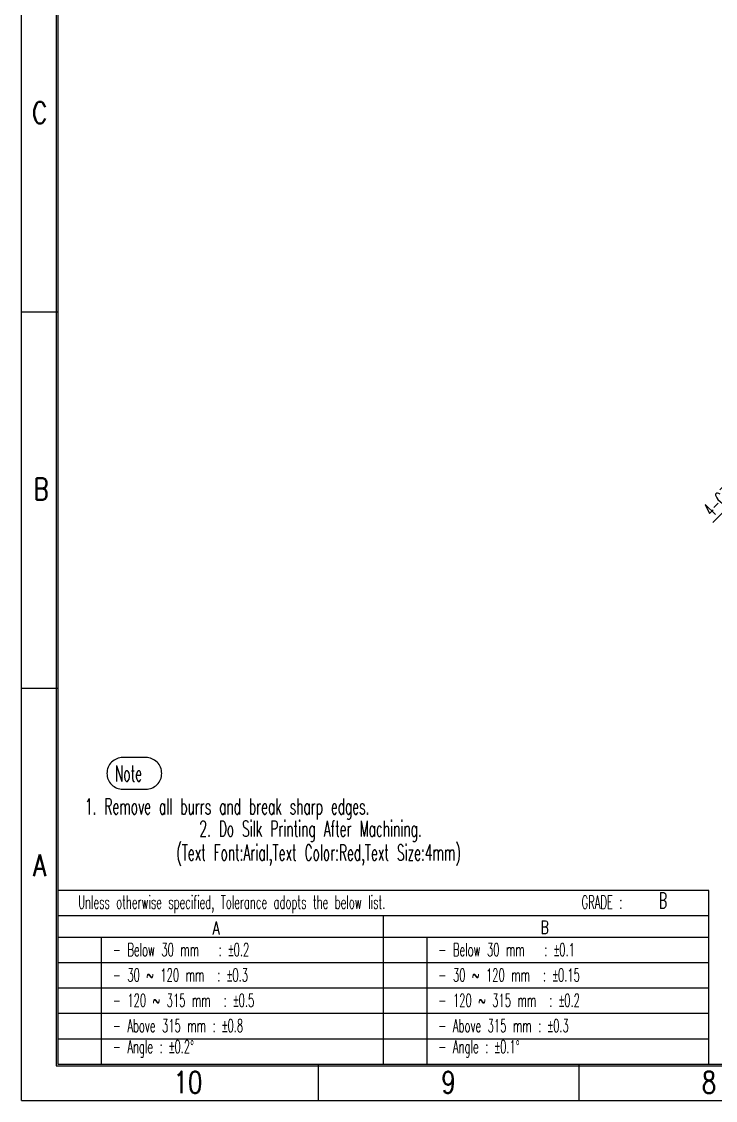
# Model space of a CAD drawing. Header units: millimetres. Extents: x -185 to 185, y -135 to 135.
# Drawn here: x -185 to -89.1, y -135 to 14.1 of the extents above; entities that cross this region are included whole.
import ezdxf

# ---------------------------------------------------------------- set-up
doc = ezdxf.new("R2010")
doc.units = ezdxf.units.MM
doc.layers.add('1', color=7, linetype='Continuous')
doc.styles.add('CONVERTER_11', font='txt.shx', dxfattribs={"width": 0.7})
doc.styles.add('CONVERTER_12', font='txt.shx', dxfattribs={"width": 0.56})
doc.styles.add('CONVERTER_14', font='simplex.shx', dxfattribs={"width": 0.77})

# ---------------------------------------------------------------- blocks, each defined once
blk = doc.blocks.new('*D27')
at = {"layer": '1', "color": 5, "linetype": 'Continuous'}
blk.add_line((-118.22, -66.67), (-134.21, -82.66), dxfattribs=at)
at = {"layer": '1', "color": 5}
blk.add_solid([(-120.24, -69.31), (-120.86, -68.7), (-118.22, -66.67)], dxfattribs=at)
at = {"layer": '1', "color": 4, "insert": (-135.38, -82.77), "char_height": 3, "attachment_point": 7, "rotation": 45, "line_spacing_factor": 0.60024, "style": 'CONVERTER_12'}
blk.add_mtext('\\C4; 4-C\\C4;3.5', dxfattribs=at)
blk = doc.blocks.new('Front1', base_point=(-59.89, 106.5))
at = {"layer": '1'}
blk.add_blockref('*D27', (0, 0), dxfattribs=at)
blk = doc.blocks.new('_tb_frame_AN-A3', base_point=(-185, -135))
at = {"color": 7, "linetype": 'Continuous'}
for p, q in [((-185, -135), (-185, 135)), ((-180.2, 130.2), (-180.2, -130.2)), ((-180, 130), (-180, -130)), ((-185, -26), (-180, -26)), ((-185, -78), (-180, -78)), ((-180.2, -130.2), (180.2, -130.2)), ((-180, -130), (122, -130)), ((-144, -130), (-144, -135)), ((-108, -130), (-108, -135)), ((-185, -135), (185, -135))]:
    blk.add_line(p, q, dxfattribs=at)
at = {"layer": '1', "color": 7, "linetype": 'Continuous'}
for p, q in [((-90, -106), (-180, -106)), ((-90, -130), (-90, -106)), ((-90, -109.5), (-180, -109.5)), ((-90, -109.5), (-180, -109.5)), ((-135, -130), (-135, -109.5)), ((-90, -112.5), (-180, -112.5)), ((-174, -112.5), (-174, -130)), ((-129, -112.5), (-129, -130)), ((-90, -116), (-180, -116)), ((-90, -119.5), (-180, -119.5)), ((-90, -123), (-180, -123)), ((-180, -126.5), (-90, -126.5))]:
    blk.add_line(p, q, dxfattribs=at)
at = {"layer": '1', "color": 4}
blk.add_lwpolyline([(-171, -92), (-167.83, -92, 0.414214), (-165.63, -89.8), (-165.63, -89.8, 0.414214), (-167.83, -87.6), (-171, -87.6, 0.414214), (-173.2, -89.8), (-173.2, -89.8, 0.414214)], format="xyb", close=True, dxfattribs=at)
at = {"color": 7, "char_height": 3, "line_spacing_factor": 0.60024, "style": 'CONVERTER_14'}
for s, insert, attachment_point in [('C', (-182.5, 0), 8), ('B', (-182.3, -52), 8), ('A', (-182.5, -104), 8), ('10', (-162, -132.5), 5), ('9', (-126, -132.5), 5), ('8', (-90, -132.5), 5)]:
    blk.add_mtext(s, dxfattribs=dict(at, insert=insert, attachment_point=attachment_point))
at = {"layer": '1', "color": 4, "style": 'CONVERTER_12', "width": 0.56}
for s, p in [('Note', (-172.1, -90.9)), ('1. Remove all burrs and break sharp edges.', (-176.24, -95.46)), ('B', (-96.93, -108.46))]:
    blk.add_text(s, height=2.2, dxfattribs=at).set_placement(p)
at = {"layer": '1', "color": 7}
for s, style, width, p in [('Unless otherwise specified, Tolerance adopts the below list.', 'CONVERTER_12', 0.56, (-177.18, -108.5)), ('GRADE : ', 'CONVERTER_12', 0.56, (-107.6, -108.5)), ('A', 'CONVERTER_11', 0.7, (-158.61, -112.07)), ('B', 'CONVERTER_11', 0.7, (-113.28, -111.96))]:
    blk.add_text(s, height=1.8, dxfattribs=dict(at, style=style, width=width)).set_placement(p)
at = {"layer": '1', "color": 4, "insert": (-145.06, -99.46), "char_height": 2.2, "attachment_point": 5, "line_spacing_factor": 0.90036, "style": 'CONVERTER_12'}
blk.add_mtext('2. Do Silk Printing After Machining.\\P  (Text Font:Arial,Text Color:Red,Text Size:4mm)', dxfattribs=at)
at = {"layer": '1', "color": 7, "char_height": 1.8, "attachment_point": 7, "line_spacing_factor": 1.20048, "style": 'CONVERTER_12'}
for s, insert in [('- Below 30 mm   : {\\Fgdt;`}0.2', (-172.4, -115.07)), ('- Below 30 mm   : {\\Fgdt;`}0.1', (-127.4, -115.07)), ('- 30 ~ 120 mm  : {\\Fgdt;`}0.3', (-172.4, -118.57)), ('- 30 ~ 120 mm  : {\\Fgdt;`}0.15', (-127.4, -118.57)), ('- 120 ~ 315 mm  : {\\Fgdt;`}0.5', (-172.4, -122.07)), ('- 120 ~ 315 mm  : {\\Fgdt;`}0.2', (-127.4, -122.07)), ('- Above 315 mm : {\\Fgdt;`}0.8', (-172.4, -125.57)), ('- Above 315 mm : {\\Fgdt;`}0.3', (-127.4, -125.57)), ('- Angle : {\\Fgdt;`}0.2{\\Fgdt;~}', (-172.4, -129.07)), ('- Angle : {\\Fgdt;`}0.1{\\Fgdt;~}', (-127.4, -129.07))]:
    blk.add_mtext(s, dxfattribs=dict(at, insert=insert))

msp = doc.modelspace()

# ---------------------------------------------------------------- block references
msp.add_blockref('_tb_frame_AN-A3', (-185, -135))
at = {"xscale": 0.666667, "yscale": 0.666667, "zscale": 0.666667}
msp.add_blockref('Front1', (-39.93, 71), dxfattribs=at)

doc.saveas('drawing.dxf')
